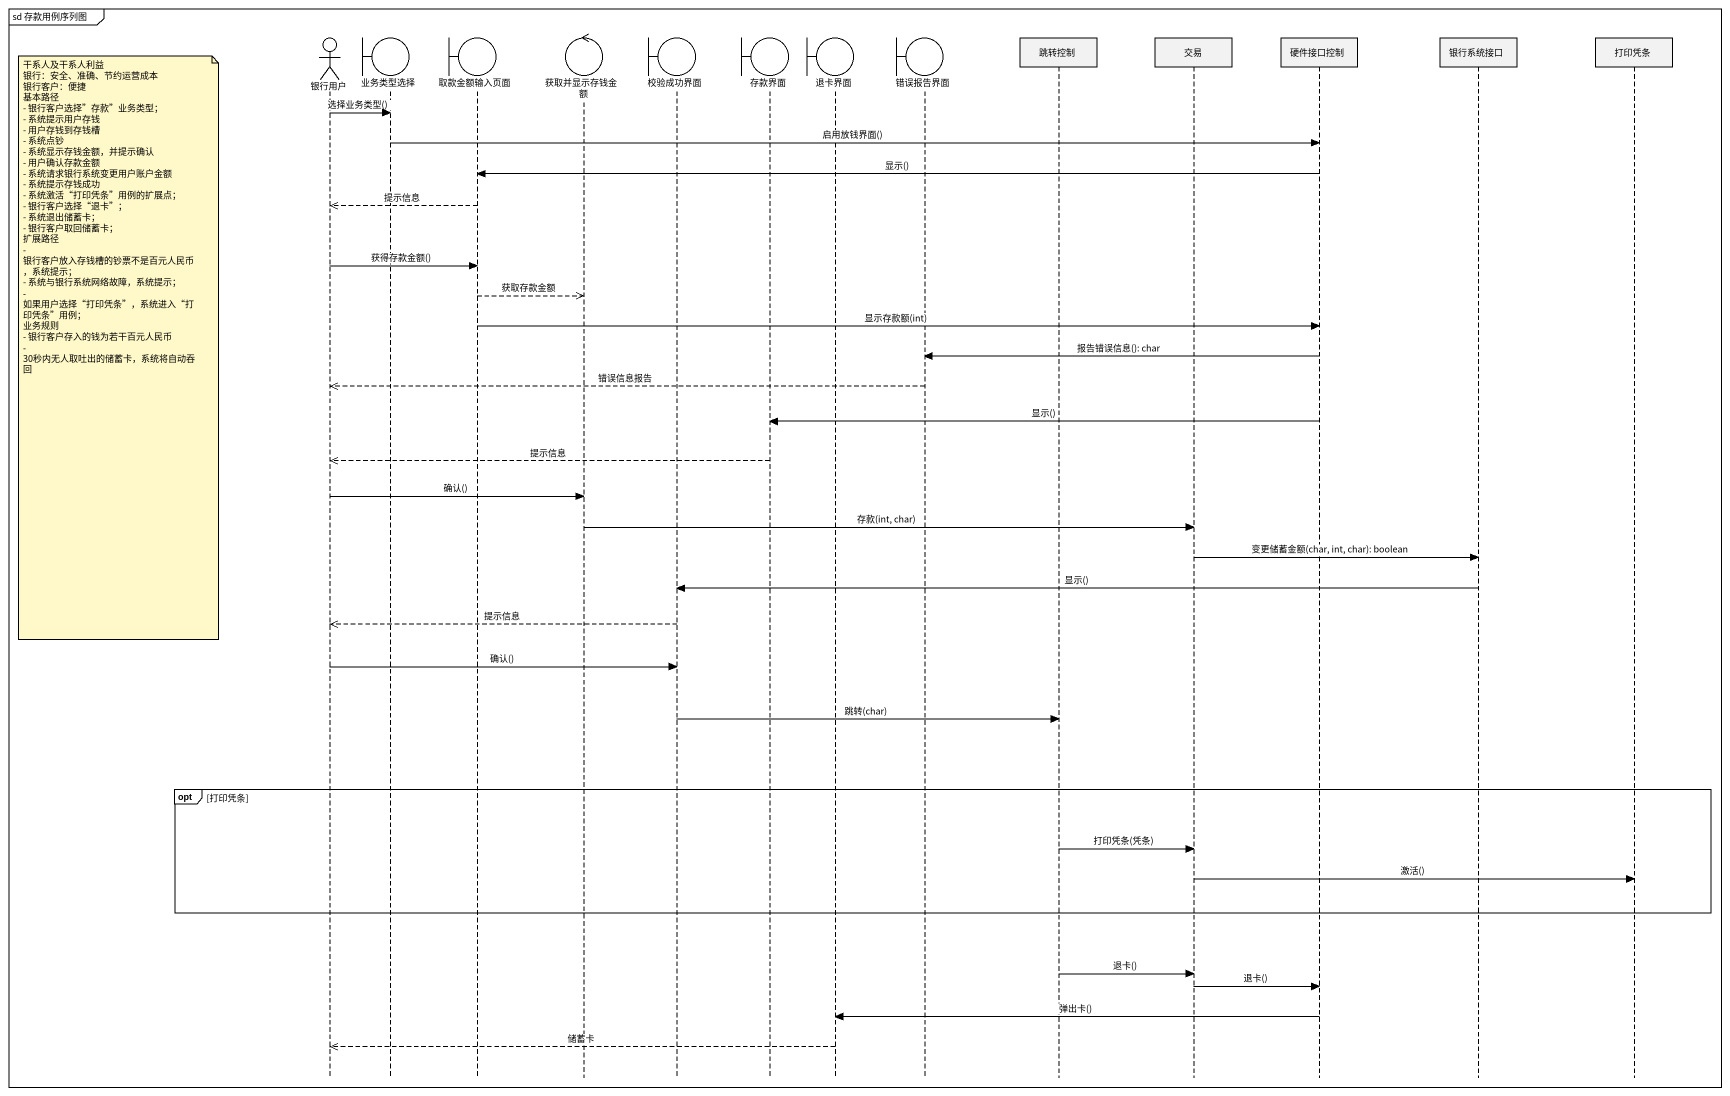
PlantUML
@startuml
mainframe sd 存款用例序列图
hide footbox
actor 银行用户
boundary 业务类型选择
boundary 取款金额输入页面
control 获取并显示存钱金额
boundary 校验成功界面
boundary 存款界面
boundary 退卡界面
boundary 错误报告界面
participant 跳转控制
participant 交易
participant 硬件接口控制
participant 银行系统接口
participant 打印凭条

银行用户 -> 业务类型选择 : 选择业务类型()
业务类型选择 -> 硬件接口控制 : 启用放钱界面()
硬件接口控制 -> 取款金额输入页面 : 显示()
取款金额输入页面 -->> 银行用户 : 提示信息
银行用户 -> 取款金额输入页面 : 获得存款金额()
取款金额输入页面 -->> 获取并显示存钱金额 : 获取存款金额
取款金额输入页面 -> 硬件接口控制 : 显示存款额(int)
note left of 银行用户
  干系人及干系人利益
  银行：安全、准确、节约运营成本
  银行客户：便捷
  基本路径
  - 银行客户选择”存款”业务类型；
  - 系统提示用户存钱
  - 用户存钱到存钱槽
  - 系统点钞
  - 系统显示存钱金额，并提示确认
  - 用户确认存款金额
  - 系统请求银行系统变更用户账户金额
  - 系统提示存钱成功
  - 系统激活“打印凭条”用例的扩展点；
  - 银行客户选择“退卡”；
  - 系统退出储蓄卡；
  - 银行客户取回储蓄卡；
  扩展路径
  - 银行客户放入存钱槽的钞票不是百元人民币，系统提示；
  - 系统与银行系统网络故障，系统提示；
  - 如果用户选择“打印凭条”，系统进入“打印凭条”用例；
  业务规则
  - 银行客户存入的钱为若干百元人民币
  - 30秒内无人取吐出的储蓄卡，系统将自动吞回
end note
硬件接口控制 -> 错误报告界面 : 报告错误信息(): char
错误报告界面 -->> 银行用户 : 错误信息报告
硬件接口控制 -> 存款界面 : 显示()
存款界面 -->> 银行用户 : 提示信息
银行用户 -> 获取并显示存钱金额 : 确认()
获取并显示存钱金额 -> 交易 : 存款(int, char)
交易 -> 银行系统接口 : 变更储蓄金额(char, int, char): boolean
银行系统接口 -> 校验成功界面 : 显示()
校验成功界面 -->> 银行用户 : 提示信息
银行用户 -> 校验成功界面 : 确认()
校验成功界面 -> 跳转控制 : 跳转(char)
opt 打印凭条
  跳转控制 -> 交易 : 打印凭条(凭条)
  交易 -> 打印凭条 : 激活()
end
跳转控制 -> 交易 : 退卡()
交易 -> 硬件接口控制 : 退卡()
硬件接口控制 -> 退卡界面 : 弹出卡()
退卡界面 -->> 银行用户 : 储蓄卡
@enduml
